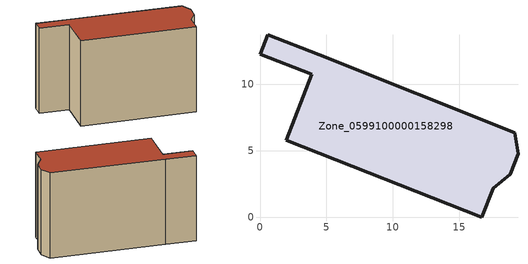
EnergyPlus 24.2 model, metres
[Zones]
Zone_0599100000158298
 floor ground (C_G): 19.15,6.34 19.41,4.77 18.81,3.22 17.55,2.2 16.7,0 1.97,5.78 3.89,10.75 0,12.25 0.57,13.73 4.46,12.23 z0
 wall outside (C_F): 0,12.25 3.89,10.75 1.97,5.78 16.7,0 17.55,2.2 18.81,3.22 19.41,4.77 19.15,6.34 4.46,12.23 0.57,13.73 0,12.25 z0:12.35
 roof outside (C_R): 19.15,6.34 4.46,12.23 0.57,13.73 0,12.25 3.89,10.75 1.97,5.78 16.7,0 17.55,2.2 18.81,3.22 19.41,4.77 z12.35
[BUILDING]
Pand.0599100000158298: North Axis=0; Terrain=City; Loads Convergence Tolerance Value=0.04; Temperature Convergence Tolerance Value=0.4; Solar Distribution=FullExterior; Maximum Number of Warmup Days=25; Minimum Number of Warmup Days=1
[Site:Location]
Rotterdam.The.Hague.AP_ZH_NLD Design_Conditions: Latitude=51.96; Longitude=4.45; Time Zone=1; Elevation=-4.5
[SITE:GROUNDTEMPERATURE:BUILDINGSURFACE]
18, 18, 18, 18, 18, 18, 18, 18, 18, 18, 18, 18
[MATERIAL] Thermal Absorptance=0.9; Solar Absorptance=0.7; Visible Absorptance=0.7
Name | Roughness | Thickness | Conductivity | Density | Specific Heat
G.TI.1946 | MediumSmooth | 0.15 | 1 | 540 | 1210
F.TI.1946 | Rough | 0.3 | 0.857143 | 1920 | 840
R.TI.1946 | MediumRough | 0.2 | 0.1 | 1500 | 1000
[CONSTRUCTION]
C_G: G.TI.1946
C_F: F.TI.1946
C_R: R.TI.1946
[ZONE]
Zone_0599100000158298: Type=1; Multiplier=1; Ceiling Height=Autocalculate; Volume=Autocalculate; Floor Area=autocalculate; Part of Total Floor Area=Yes
[ZONEINFILTRATION:DESIGNFLOWRATE]
Infil_Zone_0599100000158298: Zone or ZoneList or Space or SpaceList=Zone_0599100000158298; Schedule=AlwaysOn; Design Flow Rate Calculation Method=Flow/Area; Flow Rate per Floor Area=0.003; Constant Term Coefficient=1; Temperature Term Coefficient=0; Velocity Term Coefficient=0; Velocity Squared Term Coefficient=0
[HVACTEMPLATE:ZONE:IDEALLOADSAIRSYSTEM]
Zone_0599100000158298: Maximum Heating Supply Air Temperature=50; Minimum Cooling Supply Air Temperature=13; Maximum Heating Supply Air Humidity Ratio=0.0156; Minimum Cooling Supply Air Humidity Ratio=0.0077; Heating Limit=NoLimit; Cooling Limit=NoLimit; Dehumidification Control Type=ConstantSensibleHeatRatio; Cooling Sensible Heat Ratio=0.7; Dehumidification Setpoint=60; Humidification Control Type=None; Humidification Setpoint=30; Outdoor Air Method=None; Outdoor Air Flow Rate per Person=0.00944; Outdoor Air Flow Rate per Zone Floor Area=0; Outdoor Air Flow Rate per Zone=0; Demand Controlled Ventilation Type=None; Outdoor Air Economizer Type=NoEconomizer; Heat Recovery Type=None; Sensible Heat Recovery Effectiveness=0.7; Latent Heat Recovery Effectiveness=0.65
[ZONECONTROL:THERMOSTAT]
ThermostatControl_Zone_0599100000158298: Zone or ZoneList=Zone_0599100000158298; Control Type Schedule=DualSetpointControlType; Control 1=Thermostat_Zone_0599100000158298; Temperature Difference Between Cutout And Setpoint=0
[THERMOSTATSETPOINT:DUALSETPOINT]
Thermostat_Zone_0599100000158298: Heating Setpoint Temperature Schedule=HeatingSetpoint_Zone_0599100000158298; Cooling Setpoint Temperature Schedule=CoolingSetpoint_Zone_0599100000158298
[SCHEDULE:COMPACT]
HeatingSetpoint_Zone_0599100000158298: Through: 12/31, For: AllDays, Until: 24:00, 21
CoolingSetpoint_Zone_0599100000158298: Through: 12/31, For: AllDays, Until: 24:00, 24
DualSetpointControlType: Through: 12/31, For: AllDays, Until: 24:00, 4
AlwaysOn: Through: 12/31, For: AllDays, Until: 24:00, 1
